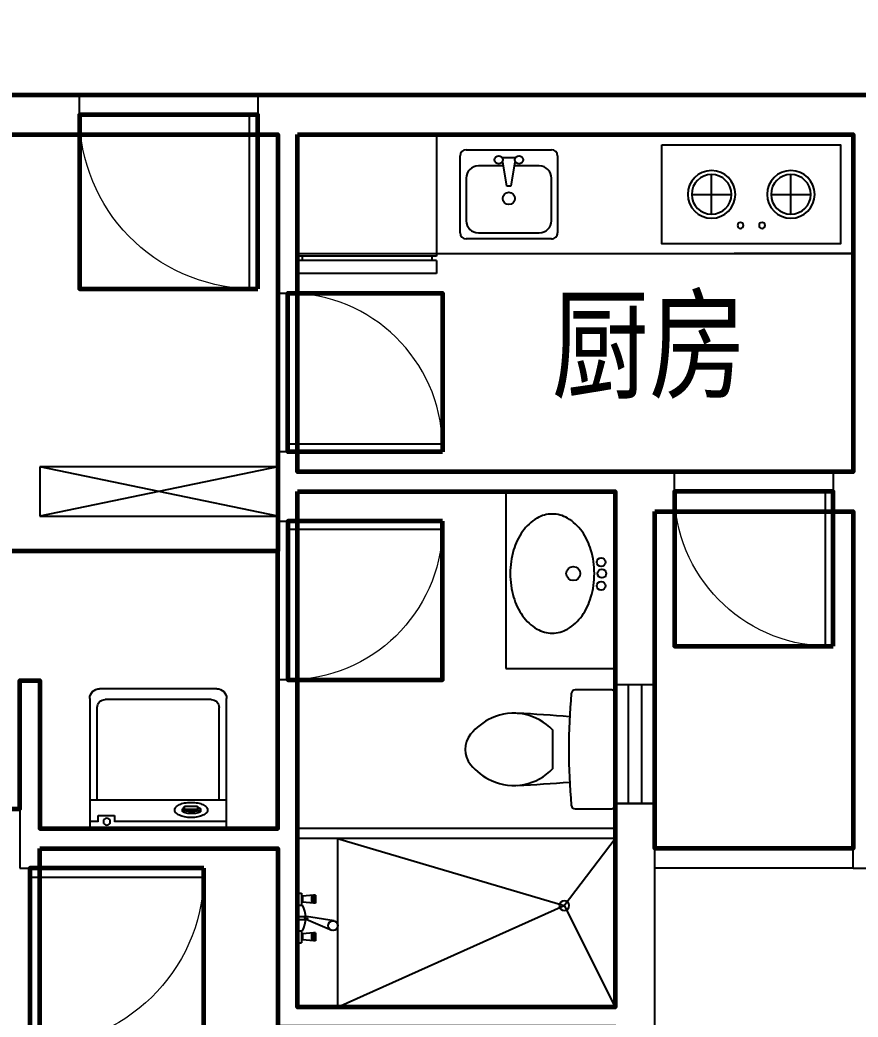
# Model space of a CAD drawing. Extents: x 1005722 to 1034128, y -625400 to -609800.
# Drawn here: x 1015625 to 1019850, y -620550 to -615522 of the extents above; entities that cross this region are included whole.
import ezdxf
from ezdxf.enums import TextEntityAlignment as Align

# ---------------------------------------------------------------- set-up
doc = ezdxf.new("R2010")
doc.units = 0
doc.header["$LTSCALE"] = 1000
doc.header["$MEASUREMENT"] = 0
doc.layers.get('0').update_dxf_attribs({"linetype": 'CONTINUOUS'})
for name, color, linetype in [('BATH', 8, 'CONTINUOUS'), ('FUR', 8, 'CONTINUOUS'), ('Furniture(家具)', 8, 'CONTINUOUS'), ('WALL', 2, 'CONTINUOUS'), ('WINDOW', 4, 'CONTINUOUS'), ('家具', 8, 'CONTINUOUS'), ('阳台露台', 141, 'CONTINUOUS')]:
    doc.layers.add(name, color=color, linetype=linetype)
for name, color, linetype, lineweight in [('GT_卧室', 1, 'CONTINUOUS', 60), ('GT_卫生间', 5, 'CONTINUOUS', 60), ('GT_厨房', 4, 'CONTINUOUS', 60), ('GT_过道', 30, 'CONTINUOUS', 60), ('GT_门', 245, 'CONTINUOUS', 60), ('GT_阳台', 6, 'CONTINUOUS', 60), ('GT_餐厅', 3, 'CONTINUOUS', 60), ('文字标注', 121, 'CONTINUOUS', 0)]:
    doc.layers.add(name, color=color, linetype=linetype, lineweight=lineweight)
doc.styles.add('-黑体', font='simhei.ttf', dxfattribs={"width": 0.8})
doc.styles.add('DIM_FONT', font='ZBTXT.shx', dxfattribs={"width": 0.8})

# ---------------------------------------------------------------- blocks, each defined once
blk = doc.blocks.new('TP6')
blk.add_lwpolyline([(20, -300), (200.8, -300, 0.388903), (220.7, -281.7, 0.043619), (220.7, 281.7, 0.388903), (200.8, 300), (20, 300, 0.414214), (0, 280), (0, -280, 0.414214), (20, -300, 0.414214)], format="xyb")
blk.add_lwpolyline([(623.4, 157.5, 0.325454), (314.1, 96.3), (314.1, -96.3, 0.325454), (623.4, -157.5, 0.11195), (728.4, -76.5, 0.35994), (728.4, 76.5, 0.11195)], format="xyb", close=True)
for centre, start, end in [((821.6, -7004.3), 92.61819, 94.72691), ((821.6, 7004.3), 265.27309, 267.38181)]:
    blk.add_arc(centre, 7193.5, start, end)
blk = doc.blocks.new('_E12QMA')
for centre, radius in [((-57.4, -41.7), 22.1), ((0, -37.5), 22.1), ((61.8, -41.7), 22.1), ((0, -181.7), 35.3)]:
    blk.add_circle(centre, radius)
for centre, radius, start, end in [((-30.5, -395.5), 315.5, 106.2949, 125.2119), ((0, -499.9), 424.2, 90, 106.2949), ((0, -499.9), 424.2, 73.7051, 90), ((30.5, -395.5), 315.5, 54.7881, 73.7051), ((-77.1, -329.5), 234.6, 125.2119, 149.5902), ((77.1, -329.5), 234.6, 30.4098, 54.7881), ((-148.3, -287.7), 152.1, 149.5902, 180), ((148.3, -287.7), 152.1, 360, 390.4098), ((-148.3, -287.7), 152.1, 180, 210.4098), ((148.3, -287.7), 152.1, 329.5902, 360), ((-77.1, -245.9), 234.6, 210.4098, 234.7881), ((77.1, -245.9), 234.6, 305.2119, 329.5902), ((-30.5, -179.8), 315.5, 234.7881, 253.7051), ((30.5, -179.8), 315.5, 286.2949, 305.2119), ((0, -75.5), 424.2, 253.7051, 270), ((0, -75.5), 424.2, 270, 286.2949)]:
    blk.add_arc(centre, radius, start, end)
at = {"style": 'DIM_FONT', "width": 0.8, "flags": 9}
for tag in ['XSIZE', 'YSIZE']:
    blk.add_attdef(tag, (0, 0), '', height=0.5, dxfattribs=at)
blk = doc.blocks.new('A$C5B6B14AB')
at = {"layer": 'BATH'}
for p, q in [((0, 30.7), (0, 419.3)), ((30.7, 450), (460.2, 450)), ((276.1, 409.1), (214.8, 409.1)), ((490.9, 419.3), (490.9, 30.7)), ((219.9, 368.2), (92, 368.2)), ((235.2, 265.9), (214.8, 388.6)), ((276.1, 388.6), (255.7, 265.9)), ((398.9, 368.2), (271, 368.2)), ((30.7, 306.8), (30.7, 92)), ((460.2, 92.1), (460.2, 306.8)), ((255.7, 265.9), (235.2, 265.9)), ((460.2, 0), (30.7, 0)), ((92.1, 30.7), (398.9, 30.7))]:
    blk.add_line(p, q, dxfattribs=at)
for centre, radius in [((194.3, 398.9), 20.5), ((296.6, 398.9), 20.5), ((245.5, 204.6), 30.7)]:
    blk.add_circle(centre, radius, dxfattribs=at)
for centre, radius, start, end in [((30.7, 419.3), 30.7, 90.0014, 180.0014), ((460.2, 419.3), 30.7, 0.0014, 90.0014), ((92, 306.8), 61.4, 90.0014, 180.0014), ((398.9, 306.8), 61.4, 0.0014, 90.0014), ((92.1, 92), 61.4, 180.0014, 270.0014), ((398.9, 92.1), 61.4, 270.0014, 0.0014), ((30.7, 30.7), 30.7, 180.0014, 270.0014), ((460.2, 30.7), 30.7, 270.0014, 0.0014)]:
    blk.add_arc(centre, radius, start, end, dxfattribs=at)
at = {"layer": 'BATH', "style": 'DIM_FONT', "oblique": -180, "text_generation_flag": 4, "width": 0.8, "flags": 9}
for tag in ['YSIZE', 'XSIZE']:
    blk.add_attdef(tag, (245.5, 450), '', height=0.5, rotation=270.0014, dxfattribs=at)
blk = doc.blocks.new('A$C52241BEE')
for p, q in [((250, 750), (250, 550)), ((350, 650), (150, 650)), ((250, 350), (250, 150)), ((350, 250), (150, 250))]:
    blk.add_line(p, q)
blk.add_lwpolyline([(0, 900), (0, 0), (500, 0), (500, 900)], close=True)
for centre, radius in [((250, 650), 120), ((250, 650), 100), ((406.5, 504.3), 15), ((406.5, 395.7), 15), ((250, 250), 120), ((250, 250), 100)]:
    blk.add_circle(centre, radius)
blk = doc.blocks.new('_E10NWL')
for p, q in [((-275, 0), (275, 0)), ((-275, -482), (-275, 0)), ((275, 0), (275, -482)), ((275, -482), (-275, -482)), ((-275, -550), (-275, -499.1)), ((275, -499.1), (-275, -499.1)), ((-256.6, -482), (-256.6, -499.1)), ((256.6, -482), (256.6, -499.1)), ((275, -499.1), (275, -550)), ((275, -550), (-275, -550))]:
    blk.add_line(p, q)
at = {"style": 'DIM_FONT', "width": 0.8, "flags": 9}
for tag in ['XSIZE', 'YSIZE']:
    blk.add_attdef(tag, (0, 0), '', height=0.5, dxfattribs=at)
blk = doc.blocks.new('A$C718D6682')
at = {"linetype": 'Continuous'}
for p, q in [((50, 706.3), (640, 706.3)), ((0, 0.5), (0, 656.3)), ((690, 656.3), (690, 0.5)), ((690, 145.2), (0, 145.2))]:
    blk.add_line(p, q, dxfattribs=at)
for p, q in [((37.7, 144.8), (37.7, 611.5)), ((77.7, 651.5), (612.3, 651.5)), ((652.3, 144.8), (652.3, 611.5)), ((146.9, 113.4), (146.9, 96.8)), ((211.5, 113.4), (146.9, 113.4)), ((211.5, 96.8), (211.5, 113.4)), ((130.2, 88.5), (130.2, 99)), ((146.9, 96.8), (211.5, 96.8)), ((222, 87.4), (221.9, 99.1)), ((647.4, 66.1), (564.3, 66.1)), ((564.3, 66.1), (564.3, 35.5)), ((647.4, 35.5), (647.4, 66.1)), ((0, 36.3), (564.3, 36.3)), ((0, 0.5), (690, 0.5)), ((647.4, 36.3), (690, 36.3))]:
    blk.add_line(p, q)
blk.add_lwpolyline([(261.7, 94.9, 0.185158), (256.8, 107.7, 0.102042), (237.3, 122, 0.060862), (212.3, 130, 0.047173), (178.5, 133.2, 0.047173), (144.8, 130, 0.060862), (119.7, 122, 0.102042), (100.3, 107.7, 0.185158), (95.4, 94.9, 0.185158), (100.3, 82.2, 0.102042), (119.7, 67.8, 0.060862), (144.8, 59.8, 0.047173), (178.5, 56.6, 0.047173), (212.3, 59.8, 0.060862), (237.3, 67.8, 0.102042), (256.8, 82.2, 0.185158)], format="xyb", close=True)
for points in [[(146.9, 108.2, 0.008736), (143.6, 107.4, 0.076276), (132.1, 102.5, 0.259034), (130.2, 99, 0.259034)], [(130.2, 99, 0.259034), (132.1, 95.6, 0.076276), (143.6, 90.7, 0.036515), (157.2, 88.2, 0.026615), (176, 87.2, 0.026615), (194.9, 88.2, 0.036515), (208.4, 90.7, 0.076276), (220, 95.6, 0.259034), (221.9, 99, 0.259034), (220, 102.5, 0.056762), (211.5, 106.5, 0.036515)], [(130.2, 88.5, 0.259034), (132.1, 85.1, 0.076276), (143.6, 80.2, 0.036515), (157.2, 77.7, 0.026615), (176, 76.7, 0.026615), (194.9, 77.7, 0.036515), (208.4, 80.2, 0.076276), (220, 85.1, 0.259034), (221.9, 88.5, 0.078462), (221.7, 89.8, 0.056762)]]:
    blk.add_lwpolyline(points, format="xyb")
blk.add_circle((603.7, 35.5), 17.5)
for centre, start, end in [((50, 656.3), 90, 180), ((640, 656.3), 360, 90)]:
    blk.add_arc(centre, 50, start, end, dxfattribs=at)
for centre, start, end in [((77.7, 611.5), 90, 180), ((612.3, 611.5), 360, 90)]:
    blk.add_arc(centre, 40, start, end)
at = {"width": 0.8, "flags": 9}
for tag in ['YSIZE', 'XSIZE']:
    blk.add_attdef(tag, (345, 0.5), '', height=0.5, rotation=180, dxfattribs=at)
blk = doc.blocks.new('13')
at = {"layer": 'FUR'}
for p, q in [((-17588.9, -529653.8), (-17588.9, -528803.8)), ((-17588.9, -528803.8), (-16188.9, -528803.8)), ((-16188.9, -528803.8), (-16188.9, -529653.8)), ((-17588.9, -529653.8), (-16188.9, -529653.8))]:
    blk.add_line(p, q, dxfattribs=at)
for points in [[(-16188.9, -528803.8), (-17333, -529142), (-17588.9, -529653.8)], [(-16188.9, -529653.8), (-17333, -529142), (-17588.9, -528803.8)]]:
    blk.add_lwpolyline(points, dxfattribs=at)
blk.add_circle((-17333, -529142), 25, dxfattribs=at)
blk = doc.blocks.new('$DorLib2D$00000001')
for p, q in [((0.45, 0.975), (0.5, 0.975)), ((0.45, 0), (0.45, 0.975)), ((0.5, 0), (0.5, 0.975)), ((0.5, 0), (0.45, 0))]:
    blk.add_line(p, q)
at = {"lineweight": 13}
blk.add_arc((0.475, 0), 0.975, 91.4693, 180, dxfattribs=at)
blk = doc.blocks.new('$TCHSYS$WIN2D')
for p, q in [((-0.5, 0.5), (0.5, 0.5)), ((-0.5, 0.5), (-0.5, -0.5)), ((0.5, 0.5), (0.5, -0.5)), ((0.5, 0.1667), (-0.5, 0.1667)), ((0.5, -0.1667), (-0.5, -0.1667)), ((-0.5, -0.5), (0.5, -0.5))]:
    blk.add_line(p, q)

msp = doc.modelspace()

# ---------------------------------------------------------------- linework, layer by layer
msp.add_line((1015925, -615900.2), (1016825, -615900.2))
at = {"layer": 'BATH'}
for p, q in [((1018625, -619600.2), (1017025, -619600.2)), ((1018625, -620500.2), (1018625, -619600.2)), ((1018625, -619650.2), (1017025, -619650.2)), ((1017024.9, -619925.2), (1017044.9, -619925.2)), ((1017024.9, -619925.2), (1017025.1, -620175.2)), ((1017044.9, -619925.2), (1017045, -619985.2)), ((1017105, -619935.6), (1017050, -619940.2)), ((1017050, -619970.2), (1017050, -619940.2)), ((1017050, -619940.2), (1017050, -619970.2)), ((1017095, -619935.6), (1017095, -619975.2)), ((1017105, -619935.6), (1017105, -619975.2)), ((1017115, -619935.6), (1017105, -619935.6)), ((1017115, -619935.6), (1017115, -619975.2)), ((1017025, -619985.2), (1017050, -619985.2)), ((1017105, -619975.2), (1017050, -619970.2)), ((1017115, -619975.2), (1017105, -619975.2)), ((1017025, -620042.8), (1017067.3, -620042.8)), ((1017209.6, -620065.1), (1017069, -620043)), ((1017025, -620057.8), (1017067.3, -620057.8)), ((1017197.7, -620113.7), (1017067.3, -620057.8)), ((1017192.5, -620067.4), (1017192.5, -620067.4)), ((1017025, -620115.2), (1017050, -620115.2)), ((1017045, -620115.2), (1017045.1, -620175.2)), ((1017105, -620125.6), (1017050, -620130.2)), ((1017050, -620130.2), (1017050.1, -620160.2)), ((1017050.1, -620160.2), (1017050, -620130.2)), ((1017095, -620125.6), (1017095.1, -620165.2)), ((1017105, -620125.6), (1017105.1, -620165.2)), ((1017115, -620125.6), (1017105, -620125.6)), ((1017115, -620125.6), (1017115.1, -620165.2)), ((1017025.1, -620175.2), (1017045.1, -620175.2)), ((1017105.1, -620165.2), (1017050.1, -620160.2)), ((1017115.1, -620165.2), (1017105.1, -620165.2))]:
    msp.add_line(p, q, dxfattribs=at)
for centre, radius in [((1017067.3, -620050.3), 7.5), ((1017203.3, -620089.3), 25)]:
    msp.add_circle(centre, radius, dxfattribs=at)
msp.add_arc((1016916.7, -620050.3), 148.3, 334.037, 26.0155, dxfattribs=at)
at = {"layer": 'FUR'}
for p, q in [((1016925, -617775.2), (1015725, -617775.2)), ((1015725, -617775.2), (1015725, -618025.2)), ((1016925, -618025.2), (1015725, -617775.2)), ((1016925, -617775.2), (1015725, -618025.2)), ((1015725, -618025.2), (1016925, -618025.2)), ((1018425, -618793), (1018425, -618793)), ((1018425, -618793), (1018625, -618793))]:
    msp.add_line(p, q, dxfattribs=at)
at = {"layer": 'Furniture(家具)'}
for p, q in [((1017025, -616100.2), (1017025, -616700.2)), ((1017025, -616700.2), (1019825, -616700.2)), ((1019825, -616700.2), (1019225, -616700.2)), ((1018625, -617900.2), (1018075, -617900.2)), ((1018075, -617900.2), (1018075, -618793)), ((1018075, -618793), (1018625, -618793))]:
    msp.add_line(p, q, dxfattribs=at)
at = {"layer": 'GT_卧室'}
msp.add_lwpolyline([(1015725, -619700.2), (1016925, -619700.2), (1016925, -620600.2), (1018625, -620600.2), (1018625, -624000.2), (1015725, -624000.2), (1015725, -619700.2)], dxfattribs=at)
at = {"layer": 'GT_卫生间'}
msp.add_lwpolyline([(1017025, -617900.2), (1018625, -617900.2), (1018625, -620500.2), (1017025, -620500.2), (1017025, -617900.2)], dxfattribs=at)
at = {"layer": 'GT_厨房'}
msp.add_lwpolyline([(1017025, -616100.2), (1019825, -616100.2), (1019825, -617800.2), (1017025, -617800.2), (1017025, -616100.2)], dxfattribs=at)
at = {"layer": 'GT_过道'}
for points in [[(1014925, -614650.2), (1014925, -615900.2), (1024925, -615900.2), (1024925, -614600.2), (1014925, -614600.2), (1014925, -614650.2)], [(1013125, -618200.2), (1013125, -619500.2), (1015625, -619500.2), (1015625, -618852.7), (1015725, -618852.7), (1015725, -619600.2), (1016925, -619600.2), (1016925, -618200.2), (1013125, -618200.2)]]:
    msp.add_lwpolyline(points, dxfattribs=at)
at = {"layer": 'GT_门'}
for points in [[(1016825, -616877.7), (1016825, -616000.2), (1015925, -616000.2), (1015925, -616877.7), (1016825, -616877.7)], [(1017755, -617700.2), (1016975, -617700.2), (1016975, -616900.2), (1017755, -616900.2), (1017755, -617700.2)], [(1019725, -618680.2), (1019725, -617900.2), (1018925, -617900.2), (1018925, -618680.2), (1019725, -618680.2)], [(1017755, -618050.2), (1016975, -618050.2), (1016975, -618850.2), (1017755, -618850.2), (1017755, -618050.2)], [(1016552.5, -619800.2), (1015675, -619800.2), (1015675, -620700.2), (1016552.5, -620700.2), (1016552.5, -619800.2)]]:
    msp.add_lwpolyline(points, dxfattribs=at)
at = {"layer": 'GT_阳台'}
msp.add_lwpolyline([(1018825, -618000.2), (1019825, -618000.2), (1019825, -619700.2), (1018825, -619700.2), (1018825, -618000.2)], dxfattribs=at)
at = {"layer": 'GT_餐厅'}
msp.add_lwpolyline([(1013125, -616100.2), (1016925, -616100.2), (1016925, -618200.2), (1013125, -618200.2), (1013125, -616100.2)], dxfattribs=at)
at = {"layer": 'WALL'}
for p, q in [((1015925, -615900.2), (1014925, -615900.2)), ((1015925, -616100.2), (1015925, -615900.2)), ((1016925, -615900.2), (1016825, -615900.2)), ((1016825, -615900.2), (1016825, -616100.2)), ((1019925, -615900.2), (1016925, -615900.2)), ((1014825, -616100.2), (1015925, -616100.2)), ((1016825, -616100.2), (1016925, -616100.2)), ((1016925, -616100.2), (1016925, -616900.2)), ((1019825, -616100.2), (1017025, -616100.2)), ((1017025, -616900.2), (1017025, -616100.2)), ((1019825, -617800.2), (1019825, -616100.2)), ((1016925, -616900.2), (1017025, -616900.2)), ((1017025, -617700.2), (1016925, -617700.2)), ((1016925, -617700.2), (1016925, -617900.2)), ((1017025, -617800.2), (1017025, -617700.2)), ((1018725, -617800.2), (1017025, -617800.2)), ((1018925, -617800.2), (1018725, -617800.2)), ((1018925, -618000.2), (1018925, -617800.2)), ((1019825, -617800.2), (1019725, -617800.2)), ((1019725, -617800.2), (1019725, -618000.2)), ((1016925, -617900.2), (1016925, -618050.2)), ((1018625, -617900.2), (1017025, -617900.2)), ((1017025, -618050.2), (1017025, -617900.2)), ((1018625, -617900.2), (1018625, -618873.5)), ((1018825, -618000.2), (1018925, -618000.2)), ((1018825, -618873.5), (1018825, -618000.2)), ((1019725, -618000.2), (1019825, -618000.2)), ((1019825, -619800.2), (1019825, -618000.2)), ((1016925, -618050.2), (1017025, -618050.2)), ((1015625, -618852.7), (1015625, -619600.2)), ((1015725, -618852.7), (1015625, -618852.7)), ((1015725, -618852.7), (1015725, -619600.2)), ((1017025, -618850.2), (1016925, -618850.2)), ((1016925, -618850.2), (1016925, -619600.2)), ((1017025, -619600.2), (1017025, -618850.2)), ((1018625, -618873.5), (1018825, -618873.5)), ((1018825, -619473.5), (1018625, -619473.5)), ((1018625, -619473.5), (1018625, -620500.2)), ((1018825, -620600.2), (1018825, -619473.5)), ((1015625, -619600.2), (1015625, -619800.2)), ((1016925, -619600.2), (1015725, -619600.2)), ((1017025, -619600.2), (1017025, -620500.2)), ((1016925, -619700.2), (1015725, -619700.2)), ((1015725, -619800.2), (1015725, -619700.2)), ((1016925, -619700.2), (1016925, -620600.2)), ((1015625, -619800.2), (1015725, -619800.2)), ((1019825, -619800.2), (1020025, -619800.2)), ((1017025, -620500.2), (1018625, -620500.2))]:
    msp.add_line(p, q, dxfattribs=at)
at = {"layer": 'WINDOW'}
for p, q in [((1017025, -616900.2), (1017025, -617700.2)), ((1019725, -618000.2), (1018925, -618000.2)), ((1017025, -618050.2), (1017025, -618848.6))]:
    msp.add_line(p, q, dxfattribs=at)
at = {"layer": '阳台露台'}
for p, q in [((1019825, -619700.2), (1018825, -619700.2)), ((1019825, -619800.2), (1018825, -619800.2))]:
    msp.add_line(p, q, dxfattribs=at)

# ---------------------------------------------------------------- block references
at = {"layer": 'BATH'}
for name, p, rotation in [('A$C5B6B14AB', (1017844.2, -616626.7), 1.067217058e-07), ('TP6', (1018625, -619200.4), 179.9999999866598)]:
    msp.add_blockref(name, p, dxfattribs=dict(at, rotation=rotation))
at = {"layer": 'BATH', "xscale": -1}
for name, p, rotation in [('A$C52241BEE', (1019761.6, -616151.8), 90.00000010672167), ('A$C718D6682', (1016666.7, -619600.7), 359.9999999866597)]:
    msp.add_blockref(name, p, dxfattribs=dict(at, rotation=rotation))
at = {"layer": 'FUR', "xscale": -1}
msp.add_blockref('13', (1001036.1, -90846.4), dxfattribs=at)
at = {"layer": 'WINDOW'}
for name, p, xscale, yscale, zscale, rotation in [('$DorLib2D$00000001', (1016375, -616000.2), -900, 900, -900, 180), ('$DorLib2D$00000001', (1016975, -617300.2), 800, 800, 800, 269.9999999887662), ('$DorLib2D$00000001', (1019325, -617900.2), 800, -800, 800, 359.9999999775107), ('$DorLib2D$00000001', (1016975, -618450.2), -800, 800, -800, 269.9999999887471), ('$TCHSYS$WIN2D', (1018725, -619173.5), 600, 200, 600, 89.99999997709435), ('$DorLib2D$00000001', (1015675, -620250.2), -900, 900, -900, 269.999999988148)]:
    msp.add_blockref(name, p, dxfattribs=dict(at, xscale=xscale, yscale=yscale, zscale=zscale, rotation=rotation))
at = {"layer": '家具', "extrusion": (0, 0, -1), "xscale": -1.272727273404598, "yscale": 1.272727273404598, "zscale": -1.27272727272727, "rotation": 359.9999998847025}
msp.add_blockref('_E10NWL', (-1017375, -616100.2), dxfattribs=at)
at = {"layer": '家具', "extrusion": (0, 0, -1), "xscale": -1, "zscale": -1, "rotation": 90}
msp.add_blockref('_E12QMA', (-1018596.3, -618314), dxfattribs=at)

# ---------------------------------------------------------------- texts
at = {"layer": '文字标注', "style": '-黑体', "width": 0.8}
msp.add_text('厨房', height=450, rotation=360, dxfattribs=at).set_placement((1018796.6, -617384.1), align=Align.CENTER)

doc.saveas('drawing.dxf')
